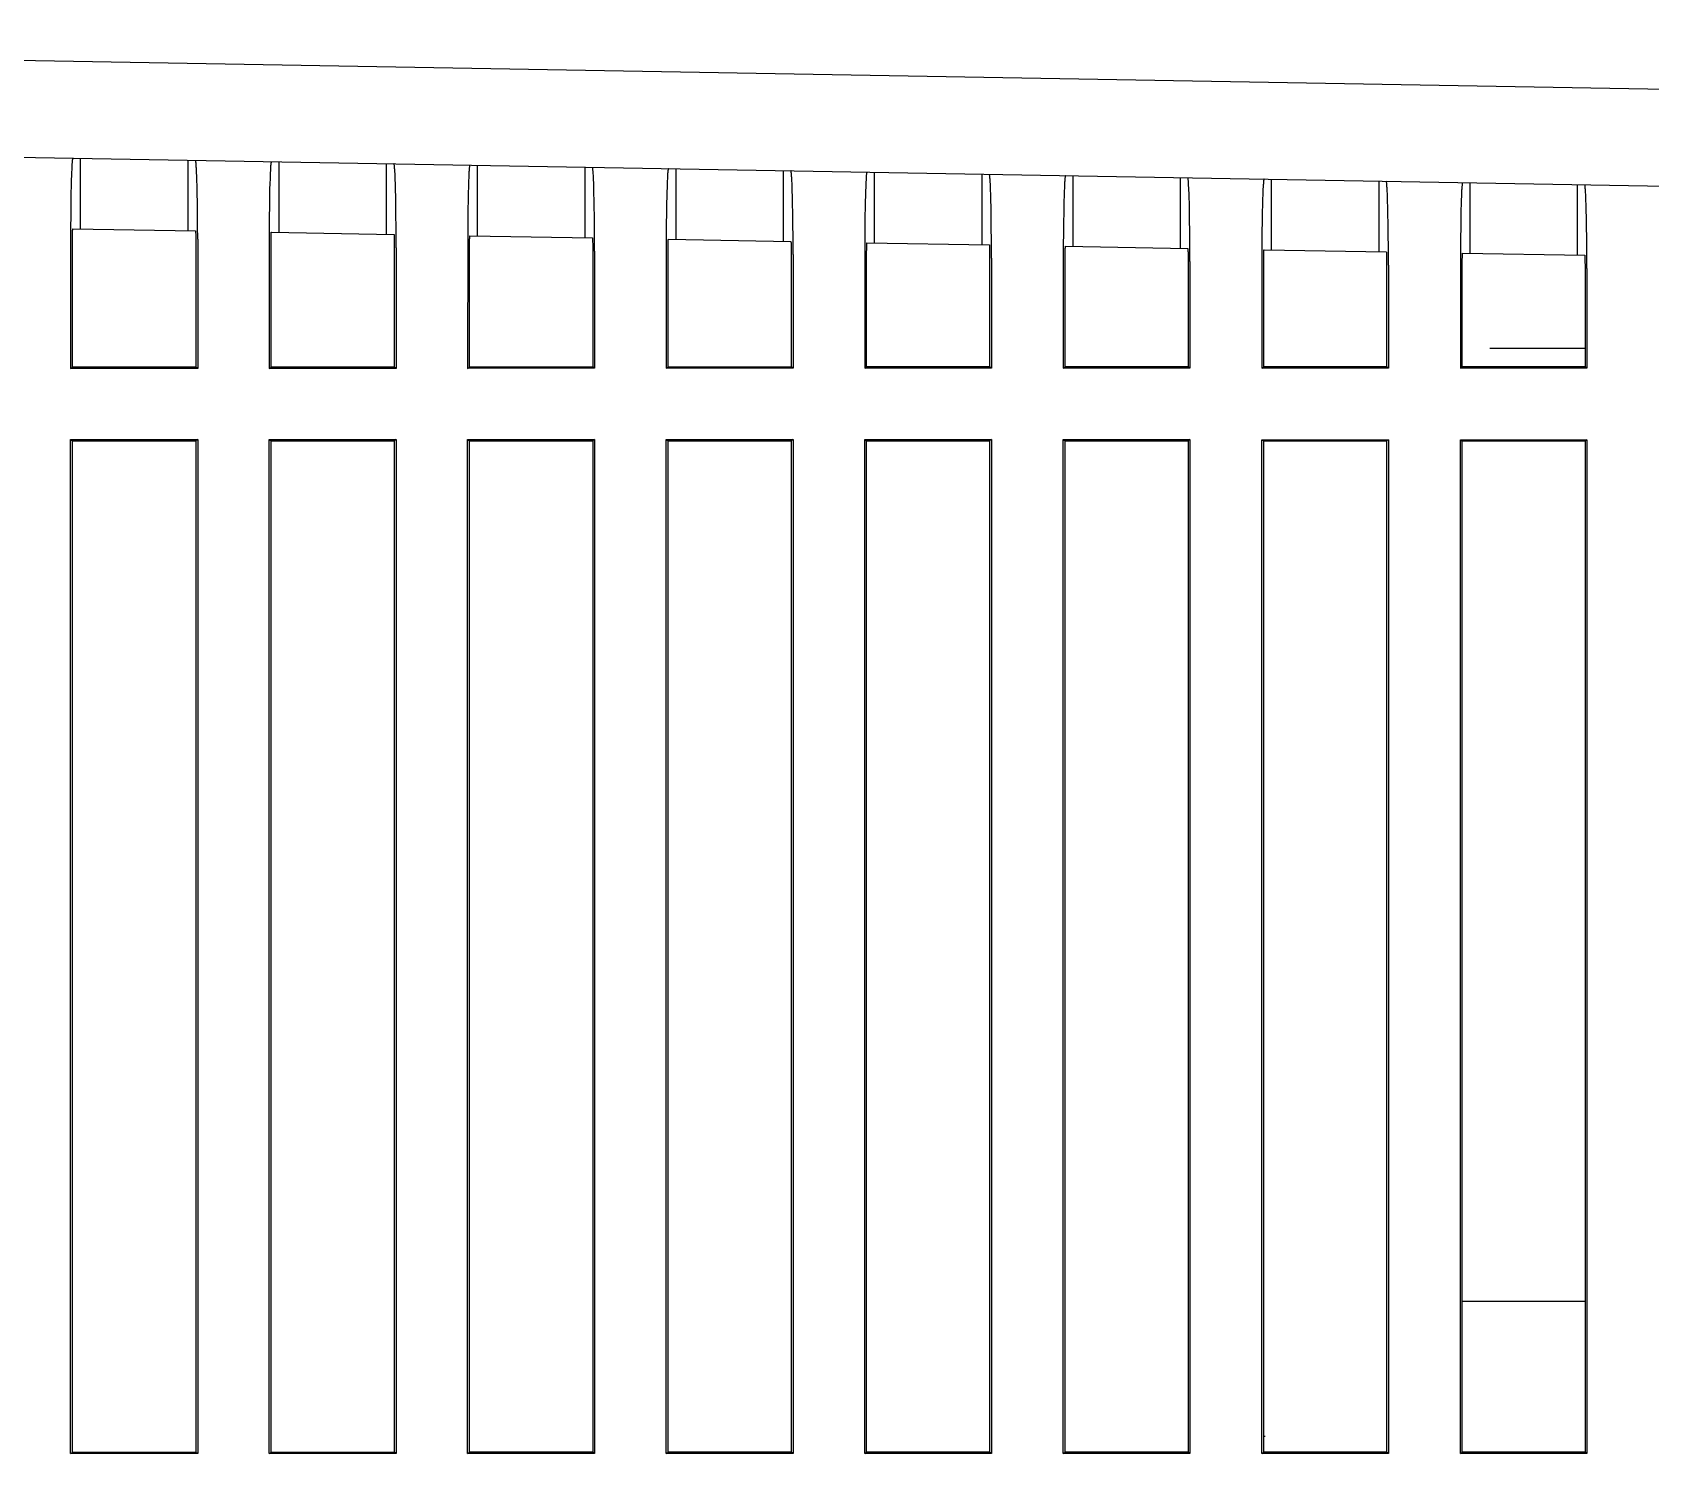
# Model space of a CAD drawing. Extents: x 0 to 34, y -0.3 to 21.7.
# Drawn here: x 8.772 to 11.065, y 3.625 to 5.638 of the extents above; entities that cross this region are included whole.
import ezdxf

# ---------------------------------------------------------------- set-up
doc = ezdxf.new("R2010")
doc.units = 0
doc.header["$LTSCALE"] = 1.87
doc.layers.get('0').update_dxf_attribs({"linetype": 'CONTINUOUS'})

msp = doc.modelspace()

# ---------------------------------------------------------------- linework, layer by layer
at = {"color": 7, "linetype": 'CONTINUOUS'}
for p, q in [((6.4881, 5.6381), (12.2883, 5.5368)), ((6.3881, 5.5023), (12.5651, 5.3945)), ((8.8403, 5.3595), (8.8403, 5.4595)), ((8.8274, 5.4358), (8.8271, 5.4287)), ((8.8275, 5.44), (8.8274, 5.4358)), ((8.8277, 5.4438), (8.8275, 5.44)), ((8.9921, 5.4569), (8.9921, 5.3569)), ((9.0046, 5.4425), (9.0044, 5.4458)), ((9.0047, 5.4389), (9.0046, 5.4425)), ((9.0049, 5.4348), (9.0047, 5.4389)), ((9.0051, 5.4281), (9.0049, 5.4348)), ((9.1088, 5.4351), (9.1087, 5.4308)), ((9.109, 5.4389), (9.1088, 5.4351)), ((9.1215, 5.3546), (9.1215, 5.4546)), ((9.2733, 5.452), (9.2733, 5.3519)), ((9.2858, 5.4376), (9.2856, 5.4409)), ((9.2859, 5.434), (9.2858, 5.4376)), ((9.3904, 5.4358), (9.3902, 5.4321)), ((9.4028, 5.3497), (9.4028, 5.4497)), ((9.5546, 5.4471), (9.5546, 5.347)), ((9.5669, 5.4327), (9.5668, 5.436)), ((9.684, 5.3448), (9.684, 5.4448)), ((9.8358, 5.4421), (9.8358, 5.3421)), ((9.9653, 5.3399), (9.9653, 5.4399)), ((10.1171, 5.4372), (10.1171, 5.3372)), ((10.2465, 5.335), (10.2465, 5.435)), ((8.8269, 5.421), (8.8267, 5.4096)), ((8.8271, 5.4287), (8.8269, 5.421)), ((9.0053, 5.4206), (9.0051, 5.4281)), ((9.0056, 5.4094), (9.0053, 5.4206)), ((9.1082, 5.4161), (9.108, 5.4047)), ((9.1084, 5.4238), (9.1082, 5.4161)), ((9.1087, 5.4308), (9.1084, 5.4238)), ((9.2861, 5.4299), (9.2859, 5.434)), ((9.2863, 5.4232), (9.2861, 5.4299)), ((9.2865, 5.4156), (9.2863, 5.4232)), ((9.2868, 5.4045), (9.2865, 5.4156)), ((9.3896, 5.4112), (9.3893, 5.3998)), ((9.3898, 5.4189), (9.3896, 5.4112)), ((9.3899, 5.4237), (9.3898, 5.4189)), ((9.3901, 5.4281), (9.3899, 5.4237)), ((9.3902, 5.4321), (9.3901, 5.4281)), ((9.5671, 5.429), (9.5669, 5.4327)), ((9.5673, 5.425), (9.5671, 5.429)), ((9.5675, 5.4183), (9.5673, 5.425)), ((9.5677, 5.4107), (9.5675, 5.4183)), ((9.671, 5.4115), (9.6709, 5.4063)), ((9.6712, 5.4188), (9.671, 5.4115)), ((9.6714, 5.4232), (9.6712, 5.4188)), ((9.6715, 5.4272), (9.6714, 5.4232)), ((9.6717, 5.4309), (9.6715, 5.4272)), ((9.8481, 5.4278), (9.848, 5.4311)), ((9.8483, 5.4241), (9.8481, 5.4278)), ((9.8485, 5.4201), (9.8483, 5.4241)), ((9.8487, 5.4133), (9.8485, 5.4201)), ((9.8489, 5.4058), (9.8487, 5.4133)), ((9.9525, 5.4139), (9.9523, 5.4066)), ((9.9527, 5.4183), (9.9525, 5.4139)), ((9.9529, 5.4223), (9.9527, 5.4183)), ((9.953, 5.426), (9.9529, 5.4223)), ((10.1293, 5.4229), (10.1291, 5.4262)), ((10.1295, 5.4192), (10.1293, 5.4229)), ((10.1296, 5.4152), (10.1295, 5.4192)), ((10.1299, 5.4084), (10.1296, 5.4152)), ((10.234, 5.4134), (10.2338, 5.4066)), ((10.2342, 5.4174), (10.234, 5.4134)), ((10.2343, 5.4211), (10.2342, 5.4174)), ((10.3983, 5.4323), (10.3983, 5.3323)), ((10.4105, 5.418), (10.4103, 5.4212)), ((10.4107, 5.4143), (10.4105, 5.418)), ((10.4108, 5.4103), (10.4107, 5.4143)), ((10.5155, 5.4125), (10.5153, 5.4084)), ((10.5156, 5.4161), (10.5155, 5.4125)), ((10.5278, 5.3301), (10.5278, 5.4301)), ((10.6796, 5.4274), (10.6796, 5.3274)), ((10.6917, 5.4131), (10.6915, 5.4163)), ((10.6919, 5.4094), (10.6917, 5.4131)), ((10.809, 5.3251), (10.809, 5.4252)), ((10.9608, 5.4225), (10.9608, 5.3225)), ((10.9729, 5.4082), (10.9727, 5.4114)), ((8.8265, 5.3972), (8.8263, 5.3805)), ((8.8267, 5.4096), (8.8265, 5.3972)), ((9.0058, 5.3973), (9.0056, 5.4094)), ((9.006, 5.3808), (9.0058, 5.3973)), ((9.1078, 5.3923), (9.1076, 5.3756)), ((9.108, 5.4047), (9.1078, 5.3923)), ((9.287, 5.3924), (9.2868, 5.4045)), ((9.2872, 5.3759), (9.287, 5.3924)), ((9.3893, 5.3998), (9.3891, 5.3874)), ((9.568, 5.3996), (9.5677, 5.4107)), ((9.5682, 5.3874), (9.568, 5.3996)), ((9.6706, 5.3949), (9.6704, 5.3825)), ((9.6709, 5.4063), (9.6706, 5.3949)), ((9.8491, 5.3947), (9.8489, 5.4058)), ((9.8494, 5.3825), (9.8491, 5.3947)), ((9.9519, 5.39), (9.9517, 5.3775)), ((9.9521, 5.3986), (9.9519, 5.39)), ((9.9523, 5.4066), (9.9521, 5.3986)), ((10.1301, 5.4009), (10.1299, 5.4084)), ((10.1303, 5.3898), (10.1301, 5.4009)), ((10.1305, 5.3776), (10.1303, 5.3898)), ((10.2334, 5.3909), (10.2332, 5.379)), ((10.2336, 5.3991), (10.2334, 5.3909)), ((10.2338, 5.4066), (10.2336, 5.3991)), ((10.4111, 5.4035), (10.4108, 5.4103)), ((10.4113, 5.396), (10.4111, 5.4035)), ((10.4115, 5.3849), (10.4113, 5.396)), ((10.5149, 5.3942), (10.5146, 5.3831)), ((10.5151, 5.4017), (10.5149, 5.3942)), ((10.5153, 5.4084), (10.5151, 5.4017)), ((10.692, 5.4054), (10.6919, 5.4094)), ((10.6922, 5.3986), (10.692, 5.4054)), ((10.6925, 5.3911), (10.6922, 5.3986)), ((10.6927, 5.38), (10.6925, 5.3911)), ((10.7963, 5.3944), (10.7961, 5.3866)), ((10.7966, 5.4014), (10.7963, 5.3944)), ((10.7967, 5.4056), (10.7966, 5.4014)), ((10.7969, 5.4094), (10.7967, 5.4056)), ((10.973, 5.4045), (10.9729, 5.4082)), ((10.9732, 5.4005), (10.973, 5.4045)), ((10.9734, 5.3937), (10.9732, 5.4005)), ((10.9736, 5.3862), (10.9734, 5.3937)), ((8.8263, 5.3805), (8.8262, 5.3592)), ((9.0061, 5.3633), (9.006, 5.3808)), ((9.1076, 5.3756), (9.1075, 5.3543)), ((9.2873, 5.3655), (9.2872, 5.3759)), ((9.2874, 5.333), (9.2873, 5.3655)), ((9.3889, 5.3707), (9.3888, 5.3494)), ((9.3891, 5.3874), (9.3889, 5.3707)), ((9.5683, 5.381), (9.5682, 5.3874)), ((9.5684, 5.3641), (9.5683, 5.381)), ((9.6702, 5.3658), (9.6701, 5.3445)), ((9.6704, 5.3825), (9.6702, 5.3658)), ((9.8496, 5.3661), (9.8494, 5.3825)), ((9.8497, 5.3486), (9.8496, 5.3661)), ((9.9517, 5.3775), (9.9516, 5.3608)), ((10.1307, 5.3611), (10.1305, 5.3776)), ((10.2331, 5.3726), (10.2329, 5.3559)), ((10.2332, 5.379), (10.2331, 5.3726)), ((10.4117, 5.3727), (10.4115, 5.3849)), ((10.4119, 5.3562), (10.4117, 5.3727)), ((10.5144, 5.3709), (10.5142, 5.3544)), ((10.5146, 5.3831), (10.5144, 5.3709)), ((10.6929, 5.3678), (10.6927, 5.38)), ((10.6931, 5.3513), (10.6929, 5.3678)), ((10.7959, 5.3752), (10.7957, 5.3628)), ((10.7961, 5.3866), (10.7959, 5.3752)), ((10.9739, 5.3751), (10.9736, 5.3862)), ((10.9741, 5.3629), (10.9739, 5.3751)), ((8.8262, 5.3592), (8.8261, 5.162)), ((8.8287, 5.1638), (8.8288, 5.3436)), ((8.8288, 5.3518), (8.8289, 5.3539)), ((8.8288, 5.3495), (8.8288, 5.3518)), ((8.8288, 5.3471), (8.8288, 5.3495)), ((8.8288, 5.3436), (8.8288, 5.3471)), ((8.8289, 5.3551), (8.829, 5.3562)), ((8.8289, 5.3539), (8.8289, 5.3551)), ((8.8292, 5.3597), (9.0031, 5.3567)), ((9.0033, 5.3541), (9.0034, 5.3532)), ((9.0034, 5.3532), (9.0034, 5.3521)), ((9.0034, 5.3521), (9.0035, 5.3508)), ((9.0035, 5.3508), (9.0035, 5.3488)), ((9.0035, 5.3488), (9.0035, 5.3465)), ((9.0035, 5.3465), (9.0036, 5.3432)), ((9.0036, 5.3432), (9.0036, 5.3397)), ((9.0062, 5.3452), (9.0061, 5.3633)), ((9.0062, 5.3452), (9.0062, 5.1621)), ((9.1075, 5.3543), (9.1074, 5.1621)), ((9.1101, 5.3446), (9.1102, 5.3469)), ((9.1101, 5.3422), (9.1101, 5.3446)), ((9.1102, 5.349), (9.1102, 5.3502)), ((9.1102, 5.3469), (9.1102, 5.349)), ((9.1106, 5.3548), (9.2843, 5.3518)), ((9.2845, 5.3492), (9.2846, 5.3483)), ((9.2846, 5.3483), (9.2846, 5.3472)), ((9.2846, 5.3472), (9.2846, 5.3459)), ((9.2846, 5.3459), (9.2847, 5.3439)), ((9.2847, 5.3439), (9.2847, 5.3416)), ((9.3888, 5.3494), (9.3887, 5.1621)), ((9.3915, 5.3453), (9.3916, 5.3464)), ((9.3915, 5.3441), (9.3915, 5.3453)), ((9.3915, 5.342), (9.3915, 5.3441)), ((9.3919, 5.3499), (9.5655, 5.3468)), ((9.5657, 5.3443), (9.5658, 5.3434)), ((9.5658, 5.3434), (9.5658, 5.3423)), ((9.5686, 5.3281), (9.5684, 5.3641)), ((9.6701, 5.3445), (9.6701, 5.1622)), ((9.6732, 5.345), (9.8467, 5.3419)), ((9.8498, 5.3232), (9.8497, 5.3486)), ((9.9516, 5.3608), (9.9514, 5.3396)), ((10.1309, 5.3436), (10.1307, 5.3611)), ((10.131, 5.3182), (10.1309, 5.3436)), ((10.2329, 5.3559), (10.2327, 5.3347)), ((10.4121, 5.3387), (10.4119, 5.3562)), ((10.6933, 5.3338), (10.6931, 5.3513)), ((10.7955, 5.3461), (10.7954, 5.3285)), ((10.7957, 5.3628), (10.7955, 5.3461)), ((10.9743, 5.3464), (10.9741, 5.3629)), ((10.9744, 5.3289), (10.9743, 5.3464)), ((9.0036, 5.3397), (9.0036, 5.1638)), ((9.1101, 5.3387), (9.1101, 5.3422)), ((9.1101, 5.1638), (9.1101, 5.3387)), ((9.2847, 5.3416), (9.2847, 5.3391)), ((9.2847, 5.3391), (9.2848, 5.3357)), ((9.2848, 5.3357), (9.2848, 5.1639)), ((9.2874, 5.333), (9.2874, 5.1621)), ((9.3914, 5.3397), (9.3915, 5.342)), ((9.3914, 5.3373), (9.3914, 5.3397)), ((9.3914, 5.3338), (9.3914, 5.3373)), ((9.3914, 5.1639), (9.3914, 5.3338)), ((9.5658, 5.3423), (9.5658, 5.341)), ((9.5658, 5.341), (9.5659, 5.339)), ((9.5659, 5.339), (9.5659, 5.3375)), ((9.5659, 5.3375), (9.5659, 5.3351)), ((9.5659, 5.3351), (9.566, 5.3316)), ((9.566, 5.3316), (9.566, 5.3281)), ((9.566, 5.3281), (9.566, 5.1639)), ((9.5686, 5.3281), (9.5686, 5.1622)), ((9.6727, 5.3348), (9.6728, 5.3371)), ((9.6727, 5.3324), (9.6727, 5.3348)), ((9.6727, 5.3289), (9.6727, 5.3324)), ((9.6727, 5.1639), (9.6727, 5.3289)), ((9.6728, 5.3392), (9.6729, 5.3404)), ((9.6728, 5.3371), (9.6728, 5.3392)), ((9.6729, 5.3404), (9.6729, 5.3415)), ((9.8469, 5.3394), (9.8469, 5.3385)), ((9.8469, 5.3385), (9.847, 5.3374)), ((9.847, 5.3374), (9.847, 5.3361)), ((9.847, 5.3361), (9.847, 5.3348)), ((9.847, 5.3348), (9.8471, 5.3326)), ((9.8471, 5.3326), (9.8471, 5.3302)), ((9.8471, 5.3302), (9.8471, 5.3267)), ((9.8471, 5.3267), (9.8471, 5.3232)), ((9.8471, 5.3232), (9.8471, 5.164)), ((9.8498, 5.3232), (9.8498, 5.1622)), ((9.9514, 5.3396), (9.9514, 5.1622)), ((9.954, 5.3274), (9.9541, 5.3299)), ((9.954, 5.324), (9.954, 5.3274)), ((9.954, 5.164), (9.954, 5.324)), ((9.9541, 5.3336), (9.9542, 5.3349)), ((9.9541, 5.3322), (9.9541, 5.3336)), ((9.9541, 5.3299), (9.9541, 5.3322)), ((9.9542, 5.3349), (9.9542, 5.3361)), ((9.9545, 5.3401), (10.1278, 5.337)), ((10.1281, 5.3345), (10.1281, 5.3336)), ((10.1282, 5.3318), (10.1282, 5.3306)), ((10.1282, 5.3306), (10.1283, 5.3284)), ((10.1283, 5.3284), (10.1283, 5.3261)), ((10.1283, 5.3261), (10.1283, 5.3227)), ((10.1283, 5.3227), (10.1283, 5.3192)), ((10.2327, 5.3347), (10.2327, 5.1623)), ((10.2353, 5.3225), (10.2354, 5.325)), ((10.2353, 5.3191), (10.2353, 5.3225)), ((10.2354, 5.3287), (10.2355, 5.33)), ((10.2354, 5.3265), (10.2354, 5.3287)), ((10.2354, 5.325), (10.2354, 5.3265)), ((10.2355, 5.33), (10.2355, 5.3311)), ((10.2358, 5.3351), (10.409, 5.3321)), ((10.4093, 5.3281), (10.4094, 5.3269)), ((10.4094, 5.3269), (10.4094, 5.3256)), ((10.4094, 5.3256), (10.4094, 5.3235)), ((10.4094, 5.3235), (10.4095, 5.3212)), ((10.4095, 5.3212), (10.4095, 5.3178)), ((10.4121, 5.3133), (10.4121, 5.3387)), ((10.514, 5.3298), (10.514, 5.1623)), ((10.5167, 5.3216), (10.5168, 5.3238)), ((10.5167, 5.3193), (10.5167, 5.3216)), ((10.5168, 5.3251), (10.5168, 5.3262)), ((10.5168, 5.3238), (10.5168, 5.3251)), ((10.5171, 5.3302), (10.6902, 5.3272)), ((10.6905, 5.3242), (10.6905, 5.3232)), ((10.6905, 5.3232), (10.6906, 5.322)), ((10.6906, 5.322), (10.6906, 5.3207)), ((10.6906, 5.3207), (10.6906, 5.3186)), ((10.6933, 5.3084), (10.6933, 5.3338)), ((10.7981, 5.3202), (10.7981, 5.3213)), ((10.7981, 5.3189), (10.7981, 5.3202)), ((10.7984, 5.3253), (10.9714, 5.3223)), ((10.9716, 5.3198), (10.9717, 5.3188)), ((10.9745, 5.3035), (10.9744, 5.3289)), ((10.1283, 5.3192), (10.1283, 5.164)), ((10.131, 5.3182), (10.131, 5.1622)), ((10.2353, 5.164), (10.2353, 5.3191)), ((10.4095, 5.3178), (10.4095, 5.3143)), ((10.4095, 5.3143), (10.4095, 5.164)), ((10.4121, 5.3133), (10.4121, 5.1623)), ((10.5166, 5.3142), (10.5167, 5.3176)), ((10.5166, 5.1641), (10.5166, 5.3142)), ((10.5167, 5.3176), (10.5167, 5.3193)), ((10.6906, 5.3186), (10.6907, 5.3162)), ((10.6907, 5.3162), (10.6907, 5.3129)), ((10.6907, 5.3129), (10.6907, 5.3094)), ((10.6907, 5.3094), (10.6907, 5.1641)), ((10.6933, 5.3084), (10.6933, 5.1623)), ((10.7979, 5.1641), (10.798, 5.3093)), ((10.798, 5.3167), (10.7981, 5.3189)), ((10.798, 5.3144), (10.798, 5.3167)), ((10.798, 5.311), (10.798, 5.3144)), ((10.798, 5.3093), (10.798, 5.311)), ((10.9717, 5.3188), (10.9717, 5.3177)), ((10.9717, 5.3177), (10.9718, 5.3165)), ((10.9718, 5.3165), (10.9718, 5.3144)), ((10.9718, 5.3144), (10.9718, 5.3121)), ((10.9718, 5.3121), (10.9719, 5.3088)), ((10.9719, 5.3088), (10.9719, 5.3053)), ((10.9719, 5.3053), (10.9719, 5.1641)), ((10.9745, 5.3035), (10.9745, 5.1624)), ((10.9719, 5.1903), (10.8369, 5.1903)), ((8.8261, 5.162), (8.8287, 5.1638)), ((9.0062, 5.1621), (8.8261, 5.162)), ((9.0036, 5.1638), (8.8287, 5.1638)), ((9.0062, 5.1621), (9.0036, 5.1638)), ((9.1074, 5.1621), (9.1101, 5.1638)), ((9.2874, 5.1621), (9.1074, 5.1621)), ((9.2848, 5.1639), (9.1101, 5.1638)), ((9.2874, 5.1621), (9.2848, 5.1639)), ((9.3887, 5.1621), (9.3914, 5.1639)), ((9.5686, 5.1622), (9.3887, 5.1621)), ((9.566, 5.1639), (9.3914, 5.1639)), ((9.5686, 5.1622), (9.566, 5.1639)), ((9.6701, 5.1622), (9.6727, 5.1639)), ((9.8498, 5.1622), (9.6701, 5.1622)), ((9.8471, 5.164), (9.6727, 5.1639)), ((9.8498, 5.1622), (9.8471, 5.164)), ((9.9514, 5.1622), (9.954, 5.164)), ((10.131, 5.1622), (9.9514, 5.1622)), ((10.1283, 5.164), (9.954, 5.164)), ((10.131, 5.1622), (10.1283, 5.164)), ((10.2327, 5.1623), (10.2353, 5.164)), ((10.4121, 5.1623), (10.2327, 5.1623)), ((10.4095, 5.164), (10.2353, 5.164)), ((10.4121, 5.1623), (10.4095, 5.164)), ((10.514, 5.1623), (10.5166, 5.1641)), ((10.6933, 5.1623), (10.514, 5.1623)), ((10.6907, 5.1641), (10.5166, 5.1641)), ((10.6933, 5.1623), (10.6907, 5.1641)), ((10.7953, 5.1623), (10.7979, 5.1641)), ((10.9745, 5.1624), (10.7953, 5.1623)), ((10.9719, 5.1641), (10.7979, 5.1641)), ((10.9745, 5.1624), (10.9719, 5.1641)), ((8.8261, 3.6245), (8.8261, 5.0613)), ((8.8261, 5.0613), (8.8287, 5.0595)), ((8.8261, 5.0613), (9.0062, 5.0613)), ((8.8287, 3.6263), (8.8287, 5.0595)), ((8.8287, 5.0595), (9.0036, 5.0595)), ((9.0062, 5.0613), (9.0036, 5.0595)), ((9.0036, 5.0595), (9.0036, 3.6263)), ((9.0062, 5.0613), (9.0062, 3.6246)), ((9.1074, 3.6246), (9.1074, 5.0613)), ((9.1074, 5.0613), (9.1101, 5.0595)), ((9.1074, 5.0613), (9.2874, 5.0612)), ((9.1101, 3.6263), (9.1101, 5.0595)), ((9.1101, 5.0595), (9.2848, 5.0595)), ((9.2874, 5.0612), (9.2848, 5.0595)), ((9.2848, 5.0595), (9.2848, 3.6264)), ((9.2874, 5.0612), (9.2874, 3.6246)), ((9.3887, 3.6246), (9.3887, 5.0612)), ((9.3887, 5.0612), (9.3914, 5.0595)), ((9.3887, 5.0612), (9.5686, 5.0612)), ((9.3914, 3.6264), (9.3914, 5.0595)), ((9.3914, 5.0595), (9.566, 5.0594)), ((9.5686, 5.0612), (9.566, 5.0594)), ((9.566, 5.0594), (9.566, 3.6264)), ((9.5686, 5.0612), (9.5686, 3.6247)), ((9.6701, 3.6247), (9.6701, 5.0612)), ((9.6701, 5.0612), (9.6727, 5.0594)), ((9.6701, 5.0612), (9.8498, 5.0611)), ((9.6727, 3.6264), (9.6727, 5.0594)), ((9.6727, 5.0594), (9.8471, 5.0594)), ((9.8498, 5.0611), (9.8471, 5.0594)), ((9.8471, 5.0594), (9.8472, 3.6264)), ((9.8498, 5.0611), (9.8498, 3.6247)), ((9.9514, 3.6247), (9.9514, 5.0611)), ((9.9514, 5.0611), (9.954, 5.0594)), ((9.9514, 5.0611), (10.131, 5.0611)), ((9.954, 3.6265), (9.954, 5.0594)), ((9.954, 5.0594), (10.1283, 5.0594)), ((10.131, 5.0611), (10.1283, 5.0594)), ((10.1283, 5.0594), (10.1283, 3.6265)), ((10.131, 5.0611), (10.131, 3.6247)), ((10.2327, 3.6248), (10.2327, 5.0611)), ((10.2327, 5.0611), (10.2353, 5.0593)), ((10.2327, 5.0611), (10.4121, 5.0611)), ((10.2353, 3.6265), (10.2353, 5.0593)), ((10.2353, 5.0593), (10.4095, 5.0593)), ((10.4121, 5.0611), (10.4095, 5.0593)), ((10.4095, 5.0593), (10.4095, 3.6265)), ((10.4121, 5.0611), (10.4121, 3.6248)), ((10.514, 3.6248), (10.514, 5.061)), ((10.514, 5.061), (10.6933, 5.061)), ((10.514, 5.061), (10.5166, 5.0593)), ((10.5166, 3.6265), (10.5166, 5.0593)), ((10.5166, 5.0593), (10.6907, 5.0593)), ((10.6933, 5.061), (10.6907, 5.0593)), ((10.6907, 5.0593), (10.6907, 3.6266)), ((10.6933, 5.061), (10.6933, 3.6248)), ((10.7953, 3.6248), (10.7953, 5.061)), ((10.7953, 5.061), (10.9745, 5.061)), ((10.7953, 5.061), (10.7979, 5.0592)), ((10.7979, 3.6266), (10.7979, 5.0592)), ((10.7979, 5.0592), (10.9719, 5.0592)), ((10.9745, 5.061), (10.9719, 5.0592)), ((10.9719, 5.0592), (10.9719, 3.6266)), ((10.9745, 5.061), (10.9745, 3.6249)), ((10.9719, 3.8403), (10.7979, 3.8403)), ((10.5166, 3.6493), (10.5185, 3.6493)), ((8.8261, 3.6245), (8.8287, 3.6263)), ((9.0062, 3.6246), (8.8261, 3.6245)), ((9.0036, 3.6263), (8.8287, 3.6263)), ((9.0062, 3.6246), (9.0036, 3.6263)), ((9.1074, 3.6246), (9.1101, 3.6263)), ((9.2874, 3.6246), (9.1074, 3.6246)), ((9.2848, 3.6264), (9.1101, 3.6263)), ((9.2874, 3.6246), (9.2848, 3.6264)), ((9.3887, 3.6246), (9.3914, 3.6264)), ((9.5686, 3.6247), (9.3887, 3.6246)), ((9.566, 3.6264), (9.3914, 3.6264)), ((9.5686, 3.6247), (9.566, 3.6264)), ((9.6701, 3.6247), (9.6727, 3.6264)), ((9.8498, 3.6247), (9.6701, 3.6247)), ((9.8472, 3.6264), (9.6727, 3.6264)), ((9.8498, 3.6247), (9.8472, 3.6264)), ((9.9514, 3.6247), (9.954, 3.6265)), ((10.131, 3.6247), (9.9514, 3.6247)), ((10.1283, 3.6265), (9.954, 3.6265)), ((10.131, 3.6247), (10.1283, 3.6265)), ((10.2327, 3.6248), (10.2353, 3.6265)), ((10.4121, 3.6248), (10.2327, 3.6248)), ((10.4095, 3.6265), (10.2353, 3.6265)), ((10.4121, 3.6248), (10.4095, 3.6265)), ((10.514, 3.6248), (10.5166, 3.6265)), ((10.6933, 3.6248), (10.514, 3.6248)), ((10.6907, 3.6266), (10.5166, 3.6265)), ((10.6933, 3.6248), (10.6907, 3.6266)), ((10.7953, 3.6248), (10.7979, 3.6266)), ((10.9745, 3.6249), (10.7953, 3.6248)), ((10.9719, 3.6266), (10.7979, 3.6266)), ((10.9745, 3.6249), (10.9719, 3.6266))]:
    msp.add_line(p, q, dxfattribs=at)
for points in [[(8.8292, 5.4597), (8.8291, 5.4597), (8.829, 5.4595), (8.8289, 5.4592), (8.8288, 5.4588), (8.8288, 5.4583), (8.8287, 5.4577), (8.8286, 5.457), (8.8285, 5.4561), (8.8284, 5.4552), (8.8283, 5.4541), (8.8282, 5.453), (8.8281, 5.4517), (8.828, 5.4503), (8.8279, 5.4489), (8.8278, 5.4473), (8.8277, 5.4438)], [(9.0044, 5.4458), (9.0043, 5.4473), (9.0042, 5.4486), (9.0041, 5.4499), (9.004, 5.4511), (9.004, 5.4521), (9.0039, 5.4531), (9.0038, 5.4539), (9.0037, 5.4546), (9.0036, 5.4553), (9.0035, 5.4558), (9.0034, 5.4562), (9.0033, 5.4565), (9.0032, 5.4566), (9.0031, 5.4567)], [(9.1105, 5.4548), (9.1104, 5.4547), (9.1104, 5.4546), (9.1103, 5.4543), (9.1102, 5.4539), (9.1101, 5.4534), (9.11, 5.4528), (9.1099, 5.4521), (9.1098, 5.4512), (9.1097, 5.4503), (9.1096, 5.4492), (9.1095, 5.4481), (9.1094, 5.4468), (9.1093, 5.4454), (9.1092, 5.444), (9.1092, 5.4424), (9.109, 5.4389)], [(9.2856, 5.4409), (9.2855, 5.4424), (9.2854, 5.4437), (9.2853, 5.445), (9.2852, 5.4462), (9.2851, 5.4472), (9.2851, 5.4482), (9.285, 5.449), (9.2849, 5.4497), (9.2848, 5.4504), (9.2847, 5.4509), (9.2846, 5.4513), (9.2845, 5.4515), (9.2844, 5.4517), (9.2843, 5.4518)], [(9.3919, 5.4499), (9.3918, 5.4498), (9.3917, 5.4497), (9.3916, 5.4494), (9.3915, 5.449), (9.3914, 5.4485), (9.3913, 5.4479), (9.3912, 5.4472), (9.3911, 5.4463), (9.391, 5.4454), (9.3909, 5.4443), (9.3908, 5.4432), (9.3907, 5.4419), (9.3906, 5.4405), (9.3906, 5.439), (9.3904, 5.4358)], [(9.5668, 5.436), (9.5667, 5.4375), (9.5666, 5.4388), (9.5665, 5.4401), (9.5664, 5.4413), (9.5663, 5.4423), (9.5662, 5.4433), (9.5661, 5.4441), (9.5661, 5.4448), (9.566, 5.4454), (9.5659, 5.446), (9.5658, 5.4464), (9.5657, 5.4466), (9.5656, 5.4468), (9.5655, 5.4469)], [(9.6732, 5.445), (9.6731, 5.4449), (9.673, 5.4448), (9.6729, 5.4445), (9.6728, 5.4441), (9.6727, 5.4436), (9.6726, 5.443), (9.6725, 5.4422), (9.6724, 5.4414), (9.6723, 5.4405), (9.6722, 5.4394), (9.6721, 5.4382), (9.6721, 5.437), (9.672, 5.4356), (9.6719, 5.4341), (9.6717, 5.4309)], [(9.848, 5.4311), (9.8479, 5.4325), (9.8478, 5.4339), (9.8477, 5.4352), (9.8476, 5.4364), (9.8475, 5.4374), (9.8474, 5.4384), (9.8473, 5.4392), (9.8472, 5.4399), (9.8471, 5.4405), (9.847, 5.441), (9.847, 5.4414), (9.8469, 5.4417), (9.8468, 5.4419), (9.8467, 5.442)], [(9.9545, 5.4401), (9.9544, 5.44), (9.9543, 5.4399), (9.9542, 5.4396), (9.9541, 5.4392), (9.954, 5.4387), (9.9539, 5.4381), (9.9538, 5.4373), (9.9537, 5.4365), (9.9536, 5.4356), (9.9535, 5.4345), (9.9535, 5.4333), (9.9534, 5.4321), (9.9533, 5.4307), (9.9532, 5.4292), (9.953, 5.426)], [(10.1291, 5.4262), (10.1291, 5.4276), (10.129, 5.429), (10.1289, 5.4303), (10.1288, 5.4314), (10.1287, 5.4325), (10.1286, 5.4334), (10.1285, 5.4343), (10.1284, 5.435), (10.1283, 5.4356), (10.1282, 5.4361), (10.1281, 5.4365), (10.128, 5.4368), (10.1279, 5.437), (10.1279, 5.437)], [(10.2358, 5.4352), (10.2357, 5.4351), (10.2356, 5.4349), (10.2355, 5.4347), (10.2354, 5.4343), (10.2353, 5.4338), (10.2352, 5.4331), (10.2351, 5.4324), (10.235, 5.4316), (10.235, 5.4306), (10.2349, 5.4296), (10.2348, 5.4284), (10.2347, 5.4272), (10.2346, 5.4258), (10.2345, 5.4243), (10.2343, 5.4211)], [(10.4103, 5.4212), (10.4102, 5.4227), (10.4102, 5.4241), (10.4101, 5.4254), (10.41, 5.4265), (10.4099, 5.4276), (10.4098, 5.4285), (10.4097, 5.4294), (10.4096, 5.4301), (10.4095, 5.4307), (10.4094, 5.4312), (10.4093, 5.4316), (10.4092, 5.4319), (10.4091, 5.4321), (10.409, 5.4321)], [(10.5171, 5.4303), (10.517, 5.4302), (10.5169, 5.43), (10.5168, 5.4298), (10.5167, 5.4294), (10.5166, 5.4289), (10.5165, 5.4282), (10.5165, 5.4275), (10.5164, 5.4267), (10.5163, 5.4257), (10.5162, 5.4247), (10.5161, 5.4235), (10.516, 5.4222), (10.5159, 5.4209), (10.5158, 5.4194), (10.5156, 5.4161)], [(10.6915, 5.4163), (10.6914, 5.4178), (10.6913, 5.4192), (10.6913, 5.4205), (10.6912, 5.4216), (10.6911, 5.4227), (10.691, 5.4236), (10.6909, 5.4245), (10.6908, 5.4252), (10.6907, 5.4258), (10.6906, 5.4263), (10.6905, 5.4267), (10.6904, 5.427), (10.6903, 5.4272), (10.6902, 5.4272)], [(10.7984, 5.4253), (10.7983, 5.4253), (10.7982, 5.4251), (10.7981, 5.4248), (10.798, 5.4244), (10.798, 5.4239), (10.7979, 5.4233), (10.7978, 5.4226), (10.7977, 5.4218), (10.7976, 5.4208), (10.7975, 5.4198), (10.7974, 5.4186), (10.7973, 5.4173), (10.7972, 5.416), (10.7971, 5.4145), (10.797, 5.4129), (10.7969, 5.4094)], [(10.9727, 5.4114), (10.9726, 5.4129), (10.9725, 5.4143), (10.9724, 5.4156), (10.9723, 5.4167), (10.9723, 5.4178), (10.9722, 5.4187), (10.9721, 5.4196), (10.972, 5.4203), (10.9719, 5.4209), (10.9718, 5.4214), (10.9717, 5.4218), (10.9716, 5.4221), (10.9715, 5.4223), (10.9714, 5.4223)], [(8.829, 5.3562), (8.829, 5.3572), (8.829, 5.3576), (8.829, 5.358), (8.8291, 5.3584), (8.8291, 5.3587), (8.8291, 5.3589), (8.8291, 5.3592), (8.8291, 5.3594), (8.8292, 5.3595), (8.8292, 5.3596), (8.8292, 5.3597), (8.8292, 5.3597)], [(9.0031, 5.3567), (9.0031, 5.3566), (9.0031, 5.3566), (9.0032, 5.3565), (9.0032, 5.3563), (9.0032, 5.3561), (9.0032, 5.3559), (9.0033, 5.3556), (9.0033, 5.3553), (9.0033, 5.355), (9.0033, 5.3546), (9.0033, 5.3541)], [(9.1102, 5.3502), (9.1103, 5.3513), (9.1103, 5.3518), (9.1103, 5.3523), (9.1103, 5.3527), (9.1104, 5.3531), (9.1104, 5.3534), (9.1104, 5.3538), (9.1104, 5.354), (9.1104, 5.3543), (9.1105, 5.3545), (9.1105, 5.3546), (9.1105, 5.3547), (9.1105, 5.3548), (9.1106, 5.3548)], [(9.2843, 5.3518), (9.2843, 5.3517), (9.2843, 5.3517), (9.2844, 5.3516), (9.2844, 5.3514), (9.2844, 5.3512), (9.2844, 5.351), (9.2844, 5.3507), (9.2845, 5.3504), (9.2845, 5.3501), (9.2845, 5.3497), (9.2845, 5.3492)], [(9.3916, 5.3464), (9.3916, 5.3474), (9.3916, 5.3478), (9.3917, 5.3482), (9.3917, 5.3485), (9.3917, 5.3488), (9.3917, 5.3491), (9.3918, 5.3494), (9.3918, 5.3495), (9.3918, 5.3497), (9.3918, 5.3498), (9.3918, 5.3499), (9.3919, 5.3499)], [(9.5655, 5.3468), (9.5655, 5.3468), (9.5655, 5.3468), (9.5655, 5.3467), (9.5656, 5.3465), (9.5656, 5.3463), (9.5656, 5.3461), (9.5656, 5.3458), (9.5657, 5.3455), (9.5657, 5.3452), (9.5657, 5.3448), (9.5657, 5.3443)], [(9.6729, 5.3415), (9.6729, 5.3425), (9.673, 5.3429), (9.673, 5.3433), (9.673, 5.3436), (9.673, 5.3439), (9.673, 5.3442), (9.6731, 5.3444), (9.6731, 5.3446), (9.6731, 5.3448), (9.6731, 5.3449), (9.6732, 5.3449), (9.6732, 5.345)], [(10.5142, 5.3544), (10.5142, 5.351), (10.514, 5.3298)], [(9.8467, 5.3419), (9.8467, 5.3419), (9.8467, 5.3419), (9.8467, 5.3417), (9.8467, 5.3416), (9.8468, 5.3414), (9.8468, 5.3412), (9.8468, 5.3409), (9.8468, 5.3406), (9.8469, 5.3402), (9.8469, 5.3399), (9.8469, 5.3394)], [(9.9542, 5.3361), (9.9542, 5.3371), (9.9543, 5.3375), (9.9543, 5.338), (9.9543, 5.3384), (9.9543, 5.3387), (9.9543, 5.339), (9.9544, 5.3393), (9.9544, 5.3395), (9.9544, 5.3397), (9.9544, 5.3399), (9.9545, 5.34), (9.9545, 5.34), (9.9545, 5.3401)], [(10.1278, 5.337), (10.1279, 5.337), (10.1279, 5.3369), (10.1279, 5.3368), (10.1279, 5.3367), (10.128, 5.3365), (10.128, 5.3363), (10.128, 5.336), (10.128, 5.3357), (10.128, 5.3353), (10.1281, 5.3349), (10.1281, 5.3345)], [(10.1281, 5.3336), (10.1282, 5.3324), (10.1282, 5.3318)], [(10.2355, 5.3311), (10.2355, 5.3322), (10.2356, 5.3326), (10.2356, 5.3331), (10.2356, 5.3335), (10.2356, 5.3338), (10.2357, 5.3341), (10.2357, 5.3344), (10.2357, 5.3346), (10.2357, 5.3348), (10.2357, 5.335), (10.2358, 5.3351), (10.2358, 5.3351), (10.2358, 5.3351)], [(10.409, 5.3321), (10.4091, 5.3321), (10.4091, 5.332), (10.4091, 5.3319), (10.4091, 5.3318), (10.4091, 5.3316), (10.4092, 5.3314), (10.4092, 5.3311), (10.4092, 5.3308), (10.4092, 5.3304), (10.4093, 5.33), (10.4093, 5.3296)], [(10.4093, 5.3296), (10.4093, 5.3286), (10.4093, 5.3281)], [(10.5168, 5.3262), (10.5169, 5.3273), (10.5169, 5.3277), (10.5169, 5.3282), (10.5169, 5.3285), (10.5169, 5.3289), (10.517, 5.3292), (10.517, 5.3295), (10.517, 5.3297), (10.517, 5.3299), (10.5171, 5.33), (10.5171, 5.3302), (10.5171, 5.3302), (10.5171, 5.3302)], [(10.6902, 5.3272), (10.6902, 5.3272), (10.6903, 5.3271), (10.6903, 5.327), (10.6903, 5.3269), (10.6903, 5.3267), (10.6904, 5.3265), (10.6904, 5.3262), (10.6904, 5.3259), (10.6904, 5.3255), (10.6904, 5.3251), (10.6905, 5.3247), (10.6905, 5.3242)], [(10.7954, 5.3285), (10.7954, 5.3249), (10.7953, 5.1623)], [(10.7981, 5.3213), (10.7982, 5.3224), (10.7982, 5.3228), (10.7982, 5.3232), (10.7982, 5.3236), (10.7983, 5.324), (10.7983, 5.3243), (10.7983, 5.3246), (10.7983, 5.3248), (10.7983, 5.325), (10.7984, 5.3251), (10.7984, 5.3252), (10.7984, 5.3253), (10.7984, 5.3253)], [(10.9714, 5.3223), (10.9714, 5.3223), (10.9714, 5.3222), (10.9715, 5.3221), (10.9715, 5.322), (10.9715, 5.3218), (10.9715, 5.3215), (10.9716, 5.3213), (10.9716, 5.321), (10.9716, 5.3206), (10.9716, 5.3202), (10.9716, 5.3198)]]:
    msp.add_lwpolyline(points, dxfattribs=at)

doc.saveas('drawing.dxf')
